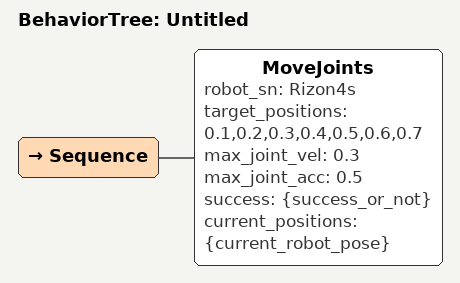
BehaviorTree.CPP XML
<?xml version="1.0" encoding="UTF-8"?>
<root BTCPP_format="4"
      main_tree_to_execute="Untitled">
  <BehaviorTree ID="Untitled">
    <Sequence>
      <MoveJoints robot_sn="Rizon4s"
                  target_positions="0.1,0.2,0.3,0.4,0.5,0.6,0.7"
                  max_joint_vel="0.3"
                  max_joint_acc="0.5"
                  success="{success_or_not}"
                  current_positions="{current_robot_pose}"/>
    </Sequence>
  </BehaviorTree>

</root>
